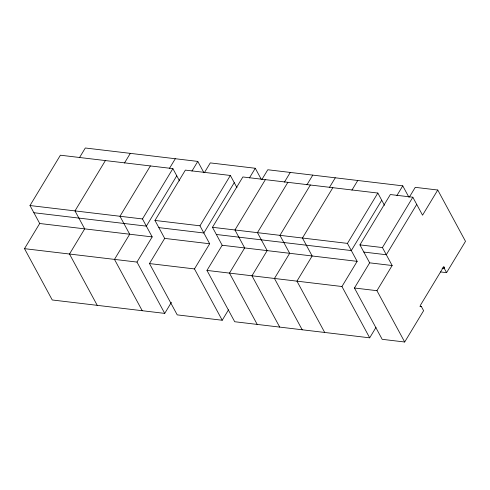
<?xml version="1.0" encoding="UTF-8"?>
<svg xmlns="http://www.w3.org/2000/svg" width="490" height="490" viewBox="0 0 490 490"><rect width="100%" height="100%" fill="white"/><g stroke="black" fill="none" stroke-linecap="round" stroke-linejoin="round"><path stroke-width="0.73" d="M437.754 190.022L465.5 241.337L446.58 272.654L444.363 268.551L443.866 266.45L420.218 305.595L420.769 306.624L421.388 306.575L423.605 310.685L404.685 342.002L382.188 339.319L354.442 288.004L369.65 262.836L359.936 244.878L390.346 194.542L412.837 197.225L422.552 215.19L437.754 190.022L415.257 187.339L409.413 197.017M171.427 302.299L164.726 313.392L136.98 262.077L152.182 236.909L39.702 223.495L29.994 205.537L60.399 155.208L172.878 168.615L179.505 180.871M164.726 313.392L52.246 299.978L24.5 248.663L39.702 223.495M79.466 157.682L85.315 147.998L197.795 161.412L203.92 172.743M105.393 160.573L74.982 210.902L84.697 228.861L69.494 254.028L97.24 305.344M124.46 163.041L130.303 153.364M150.381 165.932L119.977 216.268L129.691 234.226L114.482 259.394L142.229 310.709M169.448 168.407L175.298 158.729M152.182 236.909L142.474 218.95L172.878 168.615M176.761 175.8L146.357 226.135L33.877 212.721M228.524 309.803L222.215 320.246L194.469 268.93L209.677 243.763L164.683 238.397L154.969 220.439L185.379 170.11L230.367 175.469L236.995 187.725M191.945 171.09L197.795 161.412M222.215 320.246L177.227 314.88L149.481 263.565L164.683 238.397M204.446 172.578L210.29 162.9L255.284 168.266L261.409 179.597M209.677 243.763L199.963 225.804L230.367 175.469M234.257 182.654L203.846 232.989L158.858 227.623M376.002 327.387L369.693 337.824L341.947 286.515L357.149 261.348L222.172 245.251L212.464 227.293L242.869 176.964L377.845 193.054L384.472 205.31M249.435 177.944L255.284 168.266M369.693 337.824L234.716 321.734L206.97 270.419L222.172 245.251M261.936 179.438L267.785 169.754L402.762 185.851L408.887 197.182M265.366 179.646L234.955 229.975L244.669 247.934L229.467 273.102L257.213 324.417M284.433 182.115L290.276 172.437M287.863 182.329L257.452 232.658L267.166 250.617L251.964 275.784L279.71 327.099M306.93 184.797L312.773 175.12M310.354 185.006L279.949 235.341L289.664 253.299L274.455 278.467L302.201 329.782M329.421 187.48L335.27 177.803M332.851 187.688L302.446 238.024L312.155 255.982L296.952 281.15L324.699 332.465M351.918 190.163L357.767 180.485M357.149 261.348L347.441 243.389L377.845 193.054M381.728 200.239L351.324 250.568L216.347 234.477M396.912 195.528L402.762 185.851M404.685 342.002L376.939 290.686L392.147 265.519L382.433 247.56L412.837 197.225M416.727 204.41L386.316 254.745L363.819 252.062M29.994 205.537L142.474 218.95M154.969 220.439L199.963 225.804M212.464 227.293L347.441 243.389M359.936 244.878L382.433 247.56M442.923 267.301L444.424 267.479M442.109 268.281L444.363 268.551M369.65 262.836L392.147 265.519M440.584 271.938L446.58 272.654M24.5 248.663L136.98 262.077M149.481 263.565L194.469 268.93M206.97 270.419L341.947 286.515M354.442 288.004L376.939 290.686M419.887 306.397L421.388 306.575"/></g></svg>
